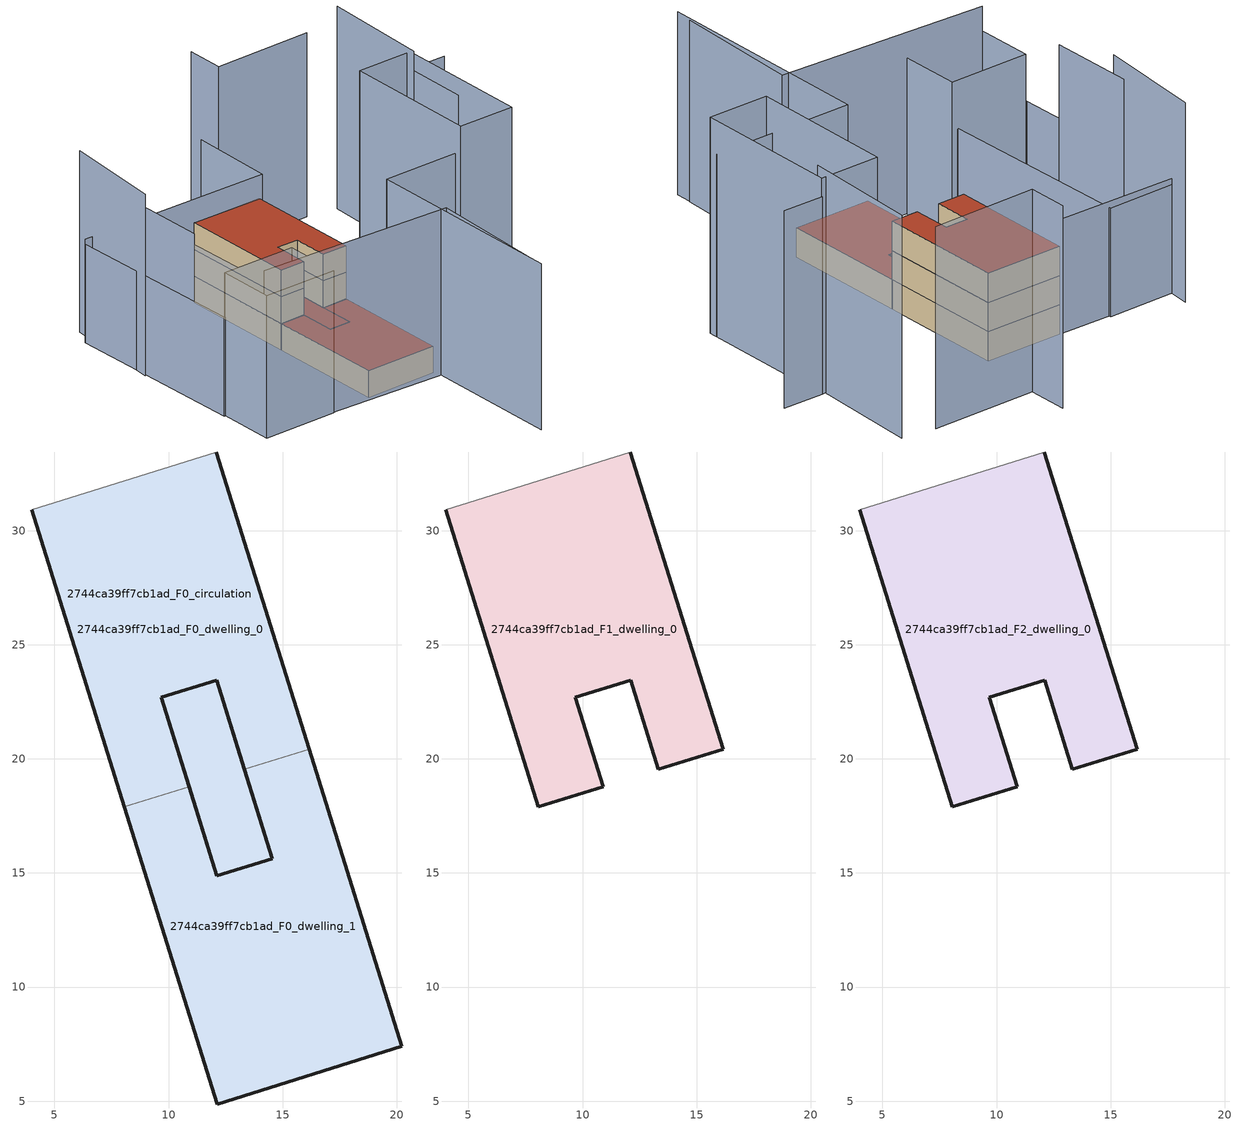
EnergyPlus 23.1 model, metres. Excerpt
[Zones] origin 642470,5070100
2744ca39ff7cb1ad_F0_dwelling_0
 floor ground (EU_floor_Construction): 12.11,23.45 13.33,19.54 14.54,15.63 12.12,14.88 9.68,22.69 z0; 12.1,33.45 16.16,20.42 13.33,19.54 12.11,23.45 9.68,22.69 10.9,18.78 8.06,17.9 4,30.92 z0
 wall outside (EU_wall_Construction): 4,30.92 8.06,17.9 / 10.9,18.78 9.68,22.69 12.11,23.45 13.33,19.54 / 16.16,20.42 12.1,33.45 z0:3
 wall adiabatic (EU_wall_Construction): 12.1,33.45 4,30.92 z0:3
 wall to 2744ca39ff7cb1ad_F0_dwelling_1 (EU_wall_Construction): 8.06,17.9 10.9,18.78 / 13.33,19.54 16.16,20.42 z0:3
 roof outside (EU_floor_Construction): 14.54,15.63 13.33,19.54 12.11,23.45 9.68,22.69 12.12,14.88 z3
2744ca39ff7cb1ad_F0_dwelling_1
 floor ground (EU_floor_Construction): 12.11,23.45 13.33,19.54 14.54,15.63 12.12,14.88 9.68,22.69 z0; 16.16,20.42 20.22,7.4 12.13,4.87 8.06,17.9 10.9,18.78 12.12,14.88 14.54,15.63 13.33,19.54 z0
 wall outside (EU_wall_Construction): 13.33,19.54 14.54,15.63 12.12,14.88 10.9,18.78 / 8.06,17.9 12.13,4.87 20.22,7.4 16.16,20.42 z0:3
 roof outside (EU_roof_Construction): 20.22,7.4 16.16,20.42 13.33,19.54 14.54,15.63 12.12,14.88 10.9,18.78 8.06,17.9 12.13,4.87 z3; 14.54,15.63 13.33,19.54 12.11,23.45 9.68,22.69 12.12,14.88 z3
2744ca39ff7cb1ad_F0_circulation
 floor ground (EU_floor_Construction): 12.11,23.45 13.33,19.54 14.54,15.63 12.12,14.88 9.68,22.69 z0; 12.1,33.45 16.16,20.42 13.33,19.54 12.11,23.45 9.68,22.69 10.9,18.78 8.06,17.9 4,30.92 z0; 16.16,20.42 20.22,7.4 12.13,4.87 8.06,17.9 10.9,18.78 12.12,14.88 14.54,15.63 13.33,19.54 z0
 wall outside (EU_wall_Construction): 12.12,14.88 14.54,15.63 12.11,23.45 9.68,22.69 12.12,14.88 z0:3
 roof outside (EU_roof_Construction): 16.16,20.42 12.1,33.45 4,30.92 8.06,17.9 10.9,18.78 9.68,22.69 12.11,23.45 13.33,19.54 z3; 14.54,15.63 13.33,19.54 12.11,23.45 9.68,22.69 12.12,14.88 z3; 20.22,7.4 16.16,20.42 13.33,19.54 14.54,15.63 12.12,14.88 10.9,18.78 8.06,17.9 12.13,4.87 z3
2744ca39ff7cb1ad_F1_dwelling_0
 floor to 2744ca39ff7cb1ad_F0_dwelling_0 (EU_floor_Construction): 12.1,33.45 16.16,20.42 13.33,19.54 12.11,23.45 9.68,22.69 10.9,18.78 8.06,17.9 4,30.92 z3
 wall outside (EU_wall_Construction): 4,30.92 8.06,17.9 10.9,18.78 9.68,22.69 12.11,23.45 13.33,19.54 16.16,20.42 12.1,33.45 z3:6
 wall adiabatic (EU_wall_Construction): 12.1,33.45 4,30.92 z3:6
2744ca39ff7cb1ad_F2_dwelling_0
 floor to 2744ca39ff7cb1ad_F1_dwelling_0 (EU_floor_Construction): 12.1,33.45 16.16,20.42 13.33,19.54 12.11,23.45 9.68,22.69 10.9,18.78 8.06,17.9 4,30.92 z6
 wall outside (EU_wall_Construction): 4,30.92 8.06,17.9 10.9,18.78 9.68,22.69 12.11,23.45 13.33,19.54 16.16,20.42 12.1,33.45 z6:9
 wall adiabatic (EU_wall_Construction): 12.1,33.45 4,30.92 z6:9
 roof outside (EU_roof_Construction): 16.16,20.42 12.1,33.45 4,30.92 8.06,17.9 10.9,18.78 9.68,22.69 12.11,23.45 13.33,19.54 z9
shading: -2.69,6.83 5.65,9.42 / 5.65,9.42 7.62,3.12 / 7.62,3.12 -0.73,0.52 / -0.73,0.52 -2.69,6.83 z0:16; -0.79,1.02 21.38,6.87 / 21.38,6.87 24.93,-6.59 z0:18.6; 25.37,-8.35 18.23,14.83 / 18.23,14.83 33.07,19.4 / -6.94,19.78 -4.19,11.13 z0:18.7; 28.69,33.75 33.34,18.52 / 33.34,18.52 27.03,16.6 / 27.03,16.6 22.39,31.83 / 22.39,31.83 28.69,33.75 z0:22.1; 30.85,26.46 28.64,33.74 / 28.64,33.74 32.92,35.04 z0:20.2; -1.64,29.52 5.02,9.23 / 5.02,9.23 -2.83,6.65 / -2.83,6.65 -9.49,26.94 / -9.49,26.94 -1.64,29.52 z0:11.1; -9.04,29.35 -6.72,17.94 z0:20.4; 9.69,42.75 12.45,33.39 / 12.45,33.39 -9.49,26.94 z0:11.7; 28.55,32.48 25.3,44.67 z0:22.8; 21.76,44.15 10.73,40.65 / 10.73,40.65 9.43,44.75 z0:20.7
[Building]
EU S2 Campaign: North Axis=0; Terrain=City; Solar Distribution=FullExterior
[Site:Location]
Lyon-Bron: Latitude=45.75; Longitude=5; Time Zone=1; Elevation=198
[SizingPeriod:WeatherFileDays]
AnnualSizingPeriod: Begin Month=1; Begin Day of Month=1; End Month=12; End Day of Month=31; Day of Week for Start Day=Monday; Use Weather File Daylight Saving Period=No; Use Weather File Rain and Snow Indicators=No
[MATERIAL]
EU_InternalMass_Material: Roughness=MediumRough; Thickness=0.1; Conductivity=1; Density=1800; Specific Heat=900; Thermal Absorptance=0.9; Solar Absorptance=0.7; Visible Absorptance=0.7
[MATERIAL:NOMASS] Roughness=MediumRough; Thermal Absorptance=0.9; Solar Absorptance=0.7; Visible Absorptance=0.7
Name | Thermal Resistance
EU_wall_NoMass | 0.87146
EU_roof_NoMass | 0.842276
EU_floor_NoMass | 0.496999
[CONSTRUCTION]
EU_wall_Construction: EU_wall_NoMass
EU_roof_Construction: EU_roof_NoMass
EU_floor_Construction: EU_floor_NoMass
EU_InternalMass_Construction: EU_InternalMass_Material
[ZONE] Type=1; Multiplier=1; Ceiling Height=autocalculate; Floor Area=autocalculate; Part of Total Floor Area=Yes
Name | Volume
2744ca39ff7cb1ad_F0_dwelling_0 | 378.323
2744ca39ff7cb1ad_F1_dwelling_0 | 315.848
2744ca39ff7cb1ad_F2_dwelling_0 | 315.849
2744ca39ff7cb1ad_F0_dwelling_1 | 378.325
2744ca39ff7cb1ad_F0_circulation | 694.175
[INTERNALMASS] Construction=EU_InternalMass_Construction
Name | Zone or ZoneList | Surface Area
2744ca39ff7cb1ad_F0_dwelling_0_EU_InternalMass | 2744ca39ff7cb1ad_F0_dwelling_0 | 105.283
2744ca39ff7cb1ad_F0_dwelling_1_EU_InternalMass | 2744ca39ff7cb1ad_F0_dwelling_1 | 105.283
2744ca39ff7cb1ad_F1_dwelling_0_EU_InternalMass | 2744ca39ff7cb1ad_F1_dwelling_0 | 230.695
2744ca39ff7cb1ad_F2_dwelling_0_EU_InternalMass | 2744ca39ff7cb1ad_F2_dwelling_0 | 230.695
[OTHEREQUIPMENT] Fuel Type=Electricity; Design Level Calculation Method=Watts/Area; Power per Zone Floor Area=1; Fraction Latent=0; Fraction Radiant=0; Fraction Lost=0; Carbon Dioxide Generation Rate=0; EndUse Subcategory=EU_Step8_InternalGains
Name | Zone or ZoneList or Space or SpaceList | Schedule
EU_Step8_InternalGain_2744ca39ff7cb1ad_F0_dwelling_0_f000 | 2744ca39ff7cb1ad_F0_dwelling_0 | EU_Step8_GainSchedule_2744ca39ff7cb1ad_F0_dwelling_0_f000
EU_Step8_InternalGain_2744ca39ff7cb1ad_F0_dwelling_1_f000 | 2744ca39ff7cb1ad_F0_dwelling_1 | EU_Step8_GainSchedule_2744ca39ff7cb1ad_F0_dwelling_1_f000
EU_Step8_InternalGain_2744ca39ff7cb1ad_F1_dwelling_0_f000 | 2744ca39ff7cb1ad_F1_dwelling_0 | EU_Step8_GainSchedule_2744ca39ff7cb1ad_F1_dwelling_0_f000
EU_Step8_InternalGain_2744ca39ff7cb1ad_F2_dwelling_0_f000 | 2744ca39ff7cb1ad_F2_dwelling_0 | EU_Step8_GainSchedule_2744ca39ff7cb1ad_F2_dwelling_0_f000
[ZONEINFILTRATION:DESIGNFLOWRATE]
EU_Circulation_Infiltration_2744ca39ff7cb1ad_F0_circulation: Zone or ZoneList or Space or SpaceList=2744ca39ff7cb1ad_F0_circulation; Schedule=EU_AlwaysOn; Design Flow Rate Calculation Method=Flow/Area; Flow Rate per Floor Area=0.0005; Constant Term Coefficient=1; Temperature Term Coefficient=0; Velocity Term Coefficient=0; Velocity Squared Term Coefficient=0
[ZONEVENTILATION:DESIGNFLOWRATE] Schedule=EU_AlwaysOn; Design Flow Rate Calculation Method=AirChanges/Hour; Air Changes per Hour=0.425; Ventilation Type=Natural; Fan Pressure Rise=0; Fan Total Efficiency=1; Constant Term Coefficient=1; Temperature Term Coefficient=0; Velocity Term Coefficient=0; Velocity Squared Term Coefficient=0; Minimum Indoor Temperature=-100; Maximum Indoor Temperature=100; Delta Temperature=-100; Minimum Outdoor Temperature=-100; Maximum Outdoor Temperature=100; Maximum Wind Speed=40
Name | Zone or ZoneList or Space or SpaceList
EU_ConstantAir_2744ca39ff7cb1ad_F0_dwelling_0 | 2744ca39ff7cb1ad_F0_dwelling_0
EU_ConstantAir_2744ca39ff7cb1ad_F0_dwelling_1 | 2744ca39ff7cb1ad_F0_dwelling_1
EU_ConstantAir_2744ca39ff7cb1ad_F1_dwelling_0 | 2744ca39ff7cb1ad_F1_dwelling_0
EU_ConstantAir_2744ca39ff7cb1ad_F2_dwelling_0 | 2744ca39ff7cb1ad_F2_dwelling_0
[HVACTEMPLATE:THERMOSTAT] Constant Heating Setpoint=20; Constant Cooling Setpoint=50
EU_HeatOnly_2744ca39ff7cb1ad_F0_dwelling_0; EU_HeatOnly_2744ca39ff7cb1ad_F0_dwelling_1; EU_HeatOnly_2744ca39ff7cb1ad_F1_dwelling_0; EU_HeatOnly_2744ca39ff7cb1ad_F2_dwelling_0
[HVACTEMPLATE:ZONE:IDEALLOADSAIRSYSTEM] System Availability Schedule=EU_AlwaysOn; Maximum Heating Supply Air Temperature=50; Minimum Cooling Supply Air Temperature=13; Maximum Heating Supply Air Humidity Ratio=0.0156; Minimum Cooling Supply Air Humidity Ratio=0.0077; Heating Limit=NoLimit; Cooling Limit=NoLimit; Heating Availability Schedule=EU_AlwaysOn; Cooling Availability Schedule=EU_CoolingOff; Dehumidification Control Type=ConstantSensibleHeatRatio; Cooling Sensible Heat Ratio=0.7; Dehumidification Setpoint=60; Humidification Control Type=None; Humidification Setpoint=30; Outdoor Air Method=None; Outdoor Air Flow Rate per Person=0.00944; Outdoor Air Flow Rate per Zone Floor Area=0; Outdoor Air Flow Rate per Zone=0; Demand Controlled Ventilation Type=None; Outdoor Air Economizer Type=NoEconomizer; Heat Recovery Type=None; Sensible Heat Recovery Effectiveness=0.7; Latent Heat Recovery Effectiveness=0.65
Name | Template Thermostat
2744ca39ff7cb1ad_F0_dwelling_0 | EU_HeatOnly_2744ca39ff7cb1ad_F0_dwelling_0
2744ca39ff7cb1ad_F0_dwelling_1 | EU_HeatOnly_2744ca39ff7cb1ad_F0_dwelling_1
2744ca39ff7cb1ad_F1_dwelling_0 | EU_HeatOnly_2744ca39ff7cb1ad_F1_dwelling_0
2744ca39ff7cb1ad_F2_dwelling_0 | EU_HeatOnly_2744ca39ff7cb1ad_F2_dwelling_0
[SIZING:ZONE] Zone Cooling Design Supply Air Temperature Input Method=SupplyAirTemperature; Zone Cooling Design Supply Air Temperature=13; Zone Heating Design Supply Air Temperature Input Method=SupplyAirTemperature; Zone Heating Design Supply Air Temperature=50; Zone Cooling Design Supply Air Humidity Ratio=0.008; Zone Heating Design Supply Air Humidity Ratio=0.008; Cooling Design Air Flow Method=DesignDay; Cooling Design Air Flow Rate=0; Cooling Minimum Air Flow per Zone Floor Area=0.000762; Cooling Minimum Air Flow=0; Cooling Minimum Air Flow Fraction=0.2; Heating Design Air Flow Method=DesignDay; Heating Design Air Flow Rate=0; Heating Maximum Air Flow per Zone Floor Area=0.002032; Heating Maximum Air Flow=0.141576; Heating Maximum Air Flow Fraction=0.3; Account for Dedicated Outdoor Air System=No; Dedicated Outdoor Air System Control Strategy=NeutralSupplyAir; Dedicated Outdoor Air Low Setpoint Temperature for Design=autosize; Dedicated Outdoor Air High Setpoint Temperature for Design=autosize; Zone Load Sizing Method=Sensible Load Only No Latent Load; Zone Latent Cooling Design Supply Air Humidity Ratio Input Method=HumidityRatioDifference; Zone Cooling Design Supply Air Humidity Ratio Difference=0.005; Zone Latent Heating Design Supply Air Humidity Ratio Input Method=HumidityRatioDifference; Zone Humidification Design Supply Air Humidity Ratio Difference=0.005
2744ca39ff7cb1ad_F0_dwelling_0; 2744ca39ff7cb1ad_F0_dwelling_1; 2744ca39ff7cb1ad_F1_dwelling_0; 2744ca39ff7cb1ad_F2_dwelling_0
[SCHEDULE:CONSTANT]
Name | Hourly Value
EU_AlwaysOn | 1
EU_CoolingOff | 0
[SCHEDULE:FILE] Column Number=1; Rows to Skip at Top=0; Number of Hours of Data=8760; Column Separator=Comma; Interpolate to Timestep=No; Minutes per Item=60; Adjust Schedule for Daylight Savings=Yes
Name | File
EU_Step8_GainSchedule_2744ca39ff7cb1ad_F0_dwelling_0_f000 | ../../schedules/2744ca39ff7cb1ad/2744ca39ff7cb1ad_F0_dwelling_0_f000_gain.csv
EU_Step8_GainSchedule_2744ca39ff7cb1ad_F0_dwelling_1_f000 | ../../schedules/2744ca39ff7cb1ad/2744ca39ff7cb1ad_F0_dwelling_1_f000_gain.csv
EU_Step8_GainSchedule_2744ca39ff7cb1ad_F1_dwelling_0_f000 | ../../schedules/2744ca39ff7cb1ad/2744ca39ff7cb1ad_F1_dwelling_0_f000_gain.csv
EU_Step8_GainSchedule_2744ca39ff7cb1ad_F2_dwelling_0_f000 | ../../schedules/2744ca39ff7cb1ad/2744ca39ff7cb1ad_F2_dwelling_0_f000_gain.csv
